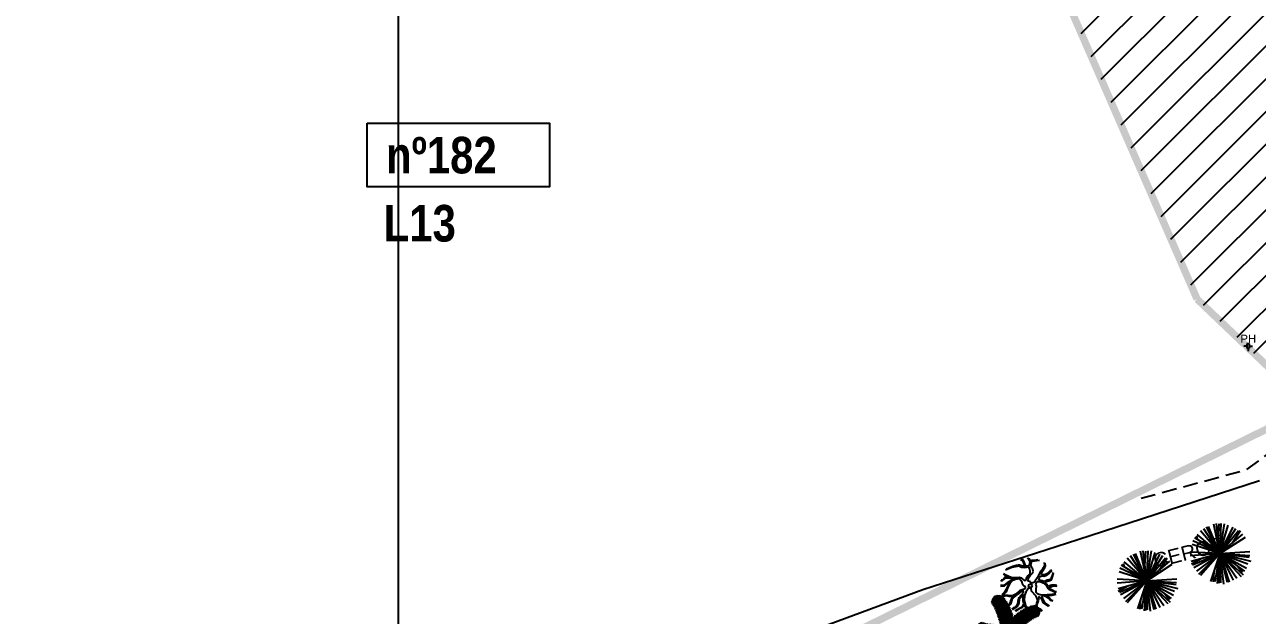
# Model space of a CAD drawing. Extents: x 352140 to 354978, y 6304672 to 6307963.
# Drawn here: x 352374.4 to 352458.7, y 6305729.6 to 6305770 of the extents above; entities that cross this region are included whole.
import ezdxf

# ---------------------------------------------------------------- set-up
doc = ezdxf.new("R2010")
doc.units = 0
for name, pattern in [('DASHDOT', [1, 0.5, -0.25, 0, -0.25]), ('DASHED', [19.05, 12.7, -6.35]), ('HIDDENX2', [0.75, 0.5, -0.25])]:
    doc.linetypes.add(name, pattern=pattern)
doc.layers.get('0').update_dxf_attribs({"linetype": 'CONTINUOUS'})
for name, color, linetype in [('03_S2_Pav ext_Borde vereda', 7, 'CONTINUOUS'), ('1-ACOPIO', 252, 'HIDDENX2'), ('1-CERCO', 252, 'CERCO_LINE'), ('1-coordenadas', 8, 'CONTINUOUS'), ('1-TEXTOS', 7, 'CONTINUOUS'), ('Z-ALAM', 253, 'CONTINUOUS'), ('Z-ARB', 253, 'CONTINUOUS'), ('Z-PH', 253, 'CONTINUOUS'), ('Z-PINO', 253, 'CONTINUOUS')]:
    doc.layers.add(name, color=color, linetype=linetype)
doc.layers.add('0_ASD_LINEA OFICIAL', color=253, linetype='DASHDOT', lineweight=20)
doc.styles.add('A', font='arial.ttf', dxfattribs={"height": 2})
doc.styles.add('NEW TURNER_TITULOS', font='techb___.ttf')
doc.linetypes.add('CERCO_LINE', pattern='A,0.5,-0.2,[" X ",STANDARD,S=0.1,R=0,X=-0.1,Y=-0.05],-0.25', length=0.95)

# ---------------------------------------------------------------- blocks, each defined once
blk = doc.blocks.new('COORDENADAS')
at = {"layer": '1-coordenadas'}
blk.add_line((220, -900.625), (220, -0.625), dxfattribs=at)
blk = doc.blocks.new('ALAM')
at = {"layer": 'Z-ALAM'}
for p, q in [((0, 0), (-0.935, 1.81)), ((0, 0), (-0.799, 1.845)), ((0, 0), (-0.452, 2.009)), ((0, 0), (-0.271, 2.046)), ((-0.134, 1.015), (-0.089, 2.026)), ((0, 0), (0.062, 2.046)), ((0, 0), (0.289, 2.046)), ((0, 0), (0.545, 1.954)), ((0, 0), (0.877, 1.828)), ((0, 0), (1.073, 1.736)), ((0, 0), (-1.734, 1.048)), ((-1.54, 0.931), (-1.599, 1.157)), ((0, 0), (-1.569, 1.266)), ((0, 0), (-1.358, 1.521)), ((0, 0), (-1.131, 1.682)), ((0, 0), (1.254, 1.593)), ((0, 0), (1.556, 1.357)), ((0, 0), (1.723, 1.157)), ((0.856, 0.747), (1.376, 1.593)), ((0, 0), (-2.021, 0.07)), ((0, 0), (-2.021, -0.2)), ((0, 0), (-1.946, -0.582)), ((0, 0), (-1.901, 0.577)), ((-1.901, 0.577), (-1.901, 0.577)), ((0, 0), (-1.855, 0.832)), ((0, 0), (-1.855, -0.834)), ((0, 0), (-1.765, -0.998)), ((0, 0), (-1.569, -1.233)), ((0, 0), (-1.432, -1.468)), ((0, 0), (-1.313, -1.523)), ((0, 0), (-0.603, -1.922)), ((0, 0), (-0.316, -1.941)), ((0, 0), (-0.149, -2.05)), ((0, 0), (-0.044, -2.03)), ((0, 0), (2.055, 0.161)), ((0, 0), (2.039, -0.094)), ((0, 0), (2.01, -0.22)), ((0, 0), (1.919, -0.673)), ((0, 0), (1.843, -0.963)), ((0, 0), (1.692, -1.179)), ((0, 0), (0.274, -2.085)), ((0, 0), (0.076, -1.996)), ((0, 0), (0.937, -1.813)), ((0, 0), (1.195, -1.669)), ((0, 0), (1.481, -1.542)), ((0, 0), (0.666, -1.941)), ((0, 0), (1.618, -1.434)), ((0, 0), (2.13, -0.49)), ((0, 0), (0.53, -1.959)), ((-1.283, -0.383), (-1.932, -0.763)), ((-0.395, -1.26), (-0.436, -1.941)), ((1.244, -0.866), (1.572, -1.253))]:
    blk.add_line(p, q, dxfattribs=at)
blk = doc.blocks.new('ARB')
at = {"layer": 'Z-ARB', "linetype": 'Continuous'}
for p, q in [((-0.702, 1.798), (-0.583, 1.746)), ((-0.515, 1.763), (-0.643, 1.81)), ((-0.583, 1.746), (-0.509, 1.626)), ((-0.451, 1.63), (-0.515, 1.763)), ((-0.239, 1.899), (-0.12, 1.8)), ((-0.104, 1.843), (-0.176, 1.887)), ((-0.12, 1.8), (-0.061, 1.684)), ((-0.028, 1.73), (-0.104, 1.843)), ((-0.015, 1.675), (-0.028, 1.73)), ((0.059, 1.721), (-0.015, 1.675)), ((0.263, 1.735), (0.059, 1.721)), ((0.083, 1.679), (0.258, 1.706)), ((0.258, 1.706), (0.603, 1.763)), ((0.476, 1.792), (0.263, 1.735)), ((-1.286, 1.232), (-1.718, 1.038)), ((-1.435, 1.215), (-1.648, 1.112)), ((-1.218, 1.294), (-1.435, 1.215)), ((-0.807, 1.329), (-1.286, 1.232)), ((-0.994, 1.364), (-1.218, 1.294)), ((-0.859, 1.399), (-0.994, 1.364)), ((-0.77, 1.397), (-0.859, 1.399)), ((-0.613, 1.246), (-0.807, 1.329)), ((-0.594, 1.348), (-0.77, 1.397)), ((-0.408, 1.222), (-0.613, 1.246)), ((-0.46, 1.33), (-0.594, 1.348)), ((-0.509, 1.626), (-0.456, 1.48)), ((-0.365, 1.32), (-0.46, 1.33)), ((-0.456, 1.48), (-0.427, 1.377)), ((-0.383, 1.436), (-0.451, 1.63)), ((-0.427, 1.377), (-0.365, 1.32)), ((-0.133, 1.268), (-0.408, 1.222)), ((-0.315, 1.371), (-0.383, 1.436)), ((-0.198, 1.348), (-0.315, 1.371)), ((-0.104, 1.421), (-0.198, 1.348)), ((-0.048, 1.161), (-0.133, 1.268)), ((-0.052, 1.607), (-0.104, 1.421)), ((-0.061, 1.684), (-0.052, 1.607)), ((-0.02, 0.968), (-0.048, 1.161)), ((-0.03, 0.834), (-0.02, 0.968)), ((-0.024, 0.697), (0.158, 0.888)), ((0.008, 1.414), (0.083, 1.679)), ((0.074, 1.251), (0.008, 1.414)), ((0.14, 1.216), (0.074, 1.251)), ((0.182, 1.012), (0.14, 1.216)), ((0.158, 0.888), (0.182, 1.012)), ((0.693, 1.027), (0.575, 0.786)), ((0.813, 1.148), (0.693, 1.027)), ((0.743, 0.777), (0.782, 0.943)), ((0.782, 0.943), (0.864, 1.078)), ((0.953, 1.37), (0.813, 1.148)), ((0.864, 1.078), (0.938, 1.207)), ((0.925, 1.599), (0.953, 1.37)), ((0.938, 1.207), (0.999, 1.316)), ((1.013, 1.388), (0.981, 1.56)), ((0.999, 1.316), (1.013, 1.388)), ((1.26, 0.95), (1.125, 0.832)), ((1.231, 0.842), (1.374, 0.996)), ((1.337, 1.055), (1.26, 0.95)), ((1.457, 1.093), (1.337, 1.055)), ((1.374, 0.996), (1.478, 1.036)), ((1.554, 0.924), (1.484, 0.726)), ((1.509, 0.646), (1.582, 0.858)), ((-1.799, 0.026), (-2.04, -0.011)), ((-2.01, 0.315), (-1.918, 0.335)), ((-1.962, 0.358), (-1.993, 0.364)), ((-1.815, 0.451), (-1.962, 0.358)), ((-1.918, 0.335), (-1.797, 0.417)), ((-1.85, 0.774), (-1.749, 0.71)), ((-1.845, 0.817), (-1.69, 0.721)), ((-1.735, 0.571), (-1.815, 0.451)), ((-1.593, 0.175), (-1.799, 0.026)), ((-1.797, 0.417), (-1.707, 0.506)), ((-1.76, -0.027), (-1.663, 0.06)), ((-1.749, 0.71), (-1.558, 0.613)), ((-1.558, 0.613), (-1.735, 0.571)), ((-1.707, 0.506), (-1.453, 0.525)), ((-1.69, 0.721), (-1.313, 0.581)), ((-1.663, 0.06), (-1.502, 0.188)), ((-1.486, 0.056), (-1.64, -0.284)), ((-1.423, 0.263), (-1.593, 0.175)), ((-1.406, 0.139), (-1.529, -0.124)), ((-1.502, 0.188), (-1.446, 0.184)), ((-1.446, 0.184), (-1.486, 0.056)), ((-1.453, 0.525), (-1.23, 0.467)), ((-1.287, 0.38), (-1.423, 0.263)), ((-1.244, 0.312), (-1.406, 0.139)), ((-1.313, 0.581), (-1.01, 0.561)), ((-1.01, 0.478), (-1.287, 0.38)), ((-1.024, 0.405), (-1.244, 0.312)), ((-1.23, 0.467), (-1.01, 0.478)), ((-0.747, 0.458), (-1.024, 0.405)), ((-1.01, 0.561), (-0.772, 0.583)), ((-0.772, 0.583), (-0.611, 0.538)), ((-0.553, 0.248), (-0.747, 0.458)), ((-0.611, 0.538), (-0.502, 0.434)), ((-0.534, 0.093), (-0.553, 0.248)), ((-0.49, 0.032), (-0.534, 0.093)), ((-0.502, 0.434), (-0.412, 0.356)), ((-0.431, -0.039), (-0.49, 0.032)), ((-0.412, 0.356), (-0.283, 0.392)), ((-0.283, 0.392), (-0.259, 0.523)), ((-0.259, 0.523), (-0.167, 0.709)), ((-0.167, 0.709), (-0.03, 0.834)), ((-0.154, 0.307), (-0.135, 0.537)), ((-0.154, 0.307), (-0.154, 0.307)), ((-0.001, 0.263), (-0.154, 0.307)), ((-0.135, 0.537), (-0.024, 0.697)), ((0.06, 0.161), (-0.001, 0.263)), ((0.271, 0.249), (0.06, 0.161)), ((0.329, 0.343), (0.271, 0.249)), ((0.486, 0.577), (0.329, 0.343)), ((0.374, 0.116), (0.473, 0.293)), ((0.413, -0.019), (0.374, 0.116)), ((0.473, 0.293), (0.637, 0.307)), ((0.575, 0.786), (0.486, 0.577)), ((0.565, 0.396), (0.614, 0.568)), ((0.714, 0.375), (0.565, 0.396)), ((0.614, 0.568), (0.752, 0.7)), ((0.637, 0.307), (0.87, 0.217)), ((0.961, 0.313), (0.714, 0.375)), ((0.973, 0.756), (0.743, 0.777)), ((0.752, 0.7), (0.909, 0.677)), ((0.87, 0.217), (1.092, 0.069)), ((0.909, 0.677), (1.054, 0.717)), ((1.148, 0.406), (0.961, 0.313)), ((1.125, 0.832), (0.973, 0.756)), ((1.007, 0.214), (1.104, 0.301)), ((1.112, 0.134), (1.007, 0.214)), ((1.054, 0.717), (1.231, 0.842)), ((1.092, 0.069), (1.217, -0.165)), ((1.104, 0.301), (1.261, 0.361)), ((1.196, 0.02), (1.112, 0.134)), ((1.281, 0.425), (1.148, 0.406)), ((1.242, -0.034), (1.196, 0.02)), ((1.335, 0.031), (1.242, -0.034)), ((1.261, 0.361), (1.445, 0.439)), ((1.39, 0.487), (1.281, 0.425)), ((1.447, 0.07), (1.335, 0.031)), ((1.419, 0.557), (1.39, 0.487)), ((1.394, -0.041), (1.559, 0.018)), ((1.484, 0.726), (1.419, 0.557)), ((1.445, 0.439), (1.509, 0.646)), ((1.578, 0.075), (1.447, 0.07)), ((1.559, 0.018), (1.705, 0.021)), ((1.714, 0.072), (1.578, 0.075)), ((1.705, 0.021), (1.806, 0.001)), ((1.814, 0.045), (1.714, 0.072)), ((-2.033, -0.058), (-1.818, -0.031)), ((-1.754, -0.458), (-1.937, -0.656)), ((-1.782, -0.565), (-1.916, -0.718)), ((-1.898, -0.762), (-1.771, -0.673)), ((-1.724, -0.727), (-1.874, -0.789)), ((-1.818, -0.031), (-1.76, -0.027)), ((-1.653, -0.439), (-1.782, -0.565)), ((-1.771, -0.673), (-1.495, -0.665)), ((-1.64, -0.284), (-1.754, -0.458)), ((-1.635, -0.722), (-1.724, -0.727)), ((-1.529, -0.124), (-1.653, -0.439)), ((-1.441, -0.766), (-1.635, -0.722)), ((-1.495, -0.665), (-1.216, -0.688)), ((-1.297, -0.771), (-1.441, -0.766)), ((-1.136, -0.734), (-1.297, -0.771)), ((-1.29, -0.991), (-1.206, -0.803)), ((-1.118, -0.805), (-1.25, -0.991)), ((-1.216, -0.688), (-0.93, -0.54)), ((-1.206, -0.803), (-1.136, -0.734)), ((-0.982, -0.688), (-1.118, -0.805)), ((-0.768, -0.54), (-0.982, -0.688)), ((-0.93, -0.54), (-0.694, -0.321)), ((-0.82, -1.065), (-0.757, -0.821)), ((-0.613, -0.404), (-0.768, -0.54)), ((-0.757, -0.821), (-0.626, -0.643)), ((-0.619, -0.772), (-0.743, -0.959)), ((-0.694, -0.321), (-0.346, -0.191)), ((-0.626, -0.643), (-0.5, -0.531)), ((-0.42, -0.622), (-0.619, -0.772)), ((-0.445, -0.368), (-0.613, -0.404)), ((-0.5, -0.531), (-0.474, -0.438)), ((-0.474, -0.438), (-0.445, -0.368)), ((-0.467, -0.824), (-0.42, -0.622)), ((-0.462, -1.051), (-0.467, -0.824)), ((-0.304, -0.094), (-0.431, -0.039)), ((-0.391, -0.68), (-0.415, -1.015)), ((-0.297, -0.442), (-0.391, -0.68)), ((-0.346, -0.191), (-0.304, -0.094)), ((-0.117, -0.175), (-0.297, -0.442)), ((0.055, -0.162), (-0.117, -0.175)), ((0.089, -0.365), (0.055, -0.162)), ((0.422, -0.692), (0.089, -0.365)), ((0.396, -0.235), (0.413, -0.019)), ((0.404, -0.447), (0.396, -0.235)), ((0.49, -0.547), (0.404, -0.447)), ((0.523, -0.967), (0.422, -0.692)), ((0.595, -0.589), (0.49, -0.547)), ((0.592, -0.732), (0.568, -0.901)), ((0.796, -0.891), (0.592, -0.732)), ((0.822, -0.625), (0.595, -0.589)), ((0.917, -0.681), (0.77, -0.69)), ((0.77, -0.69), (0.835, -0.854)), ((1.165, -0.608), (0.822, -0.625)), ((1.126, -0.728), (0.917, -0.681)), ((1.483, -0.631), (1.034, -0.658)), ((1.034, -0.658), (1.244, -0.743)), ((1.271, -0.854), (1.126, -0.728)), ((1.335, -0.602), (1.165, -0.608)), ((1.217, -0.165), (1.28, -0.215)), ((1.244, -0.743), (1.461, -0.958)), ((1.28, -0.132), (1.394, -0.041)), ((1.364, -0.201), (1.28, -0.132)), ((1.28, -0.215), (1.65, -0.391)), ((1.485, -0.578), (1.335, -0.602)), ((1.554, -0.305), (1.364, -0.201)), ((1.747, -0.56), (1.483, -0.631)), ((1.761, -0.511), (1.485, -0.578)), ((1.664, -0.363), (1.554, -0.305)), ((1.65, -0.391), (1.778, -0.438)), ((1.787, -0.395), (1.664, -0.363)), ((-1.472, -1.393), (-1.355, -1.205)), ((-1.335, -1.269), (-1.453, -1.419)), ((-1.355, -1.205), (-1.29, -0.991)), ((-1.25, -0.991), (-1.335, -1.269)), ((-1.214, -1.608), (-1.082, -1.505)), ((-0.895, -1.458), (-1.187, -1.636)), ((-1.082, -1.505), (-0.947, -1.433)), ((-1.011, -1.73), (-0.881, -1.642)), ((-0.734, -1.587), (-0.991, -1.749)), ((-0.947, -1.433), (-0.845, -1.241)), ((-0.776, -1.217), (-0.895, -1.458)), ((-0.881, -1.642), (-0.707, -1.532)), ((-0.845, -1.241), (-0.82, -1.065)), ((-0.743, -0.959), (-0.776, -1.217)), ((-0.552, -1.523), (-0.734, -1.587)), ((-0.707, -1.532), (-0.584, -1.48)), ((-0.584, -1.48), (-0.493, -1.384)), ((-0.413, -1.384), (-0.552, -1.523)), ((-0.493, -1.384), (-0.434, -1.244)), ((-0.434, -1.244), (-0.462, -1.051)), ((-0.415, -1.015), (-0.316, -1.342)), ((-0.38, -1.3), (-0.413, -1.384)), ((-0.307, -1.465), (-0.38, -1.3)), ((-0.316, -1.342), (-0.056, -1.588)), ((-0.185, -1.548), (-0.307, -1.465)), ((-0.104, -1.631), (-0.185, -1.548)), ((-0.097, -1.678), (-0.104, -1.631)), ((-0.096, -1.844), (-0.097, -1.678)), ((-0.059, -1.648), (-0.068, -1.782)), ((0.235, -1.802), (-0.059, -1.648)), ((-0.056, -1.588), (0.224, -1.732)), ((0.396, -1.463), (0.466, -1.183)), ((0.397, -1.667), (0.396, -1.463)), ((0.49, -1.868), (0.397, -1.667)), ((0.474, -1.267), (0.453, -1.459)), ((0.453, -1.459), (0.629, -1.553)), ((0.475, -1.516), (0.453, -1.587)), ((0.453, -1.587), (0.473, -1.651)), ((0.466, -1.183), (0.523, -0.967)), ((0.473, -1.651), (0.516, -1.848)), ((0.544, -1.024), (0.474, -1.267)), ((0.56, -1.577), (0.475, -1.516)), ((0.568, -0.901), (0.544, -1.024)), ((0.712, -1.629), (0.56, -1.577)), ((0.629, -1.553), (0.741, -1.604)), ((0.779, -1.74), (0.712, -1.629)), ((0.741, -1.604), (0.807, -1.722)), ((0.92, -1.171), (0.796, -0.891)), ((0.835, -0.854), (0.98, -1.153)), ((1.016, -1.22), (0.92, -1.171)), ((0.98, -1.153), (1.315, -1.345)), ((1.27, -1.366), (1.016, -1.22)), ((1.398, -0.991), (1.271, -0.854)), ((1.545, -1.027), (1.398, -0.991)), ((1.461, -0.958), (1.561, -0.985)), ((-0.037, -1.953), (-0.096, -1.844)), ((-0.068, -1.782), (0.019, -1.957)), ((0.224, -1.732), (0.433, -1.885)), ((0.354, -1.892), (0.235, -1.802))]:
    blk.add_line(p, q, dxfattribs=at)
at = {"layer": 'Z-ARB'}
blk.add_circle((0, 0), 0.122, dxfattribs=at)
blk = doc.blocks.new('PINO')
for p, q in [((-0.744, 1.775), (-1.27, 1.933)), ((-0.656, 1.627), (-1.253, 1.84)), ((-0.8, 1.866), (-1.232, 2.026)), ((-0.609, 1.543), (-1.204, 1.762)), ((-0.866, 1.965), (-1.202, 2.122)), ((-0.957, 2.096), (-1.131, 2.236)), ((-0.968, 2.105), (-0.998, 2.346)), ((-0.904, 2.021), (-0.856, 2.396)), ((-0.837, 1.922), (-0.751, 2.403)), ((-0.787, 1.844), (-0.636, 2.383)), ((-0.724, 1.743), (-0.568, 2.356)), ((-0.67, 1.651), (-0.46, 2.291)), ((-0.604, 1.533), (-0.377, 2.187)), ((-0.547, 1.425), (-0.298, 2.08)), ((-0.518, 1.369), (-0.216, 1.961)), ((-0.453, 1.234), (-0.158, 1.87)), ((-0.402, 1.12), (-0.11, 1.791)), ((1.336, 1.075), (1.471, 1.689)), ((1.443, 1.135), (1.584, 1.731)), ((1.528, 1.18), (1.699, 1.73)), ((1.625, 1.229), (1.765, 1.718)), ((-0.541, 1.414), (-1.156, 1.682)), ((-0.491, 1.314), (-1.101, 1.587)), ((-0.434, 1.191), (-1.034, 1.46)), ((-0.384, 1.079), (-0.969, 1.325)), ((-0.344, 0.981), (-0.925, 1.228)), ((-0.288, 0.836), (-0.893, 1.151)), ((-0.249, 0.725), (-0.853, 1.05)), ((-0.22, 0.637), (-0.819, 0.956)), ((-0.188, 0.533), (-0.792, 0.877)), ((-0.355, 1.007), (-0.05, 1.685)), ((-0.297, 0.859), (-0.002, 1.595)), ((-0.249, 0.725), (0.06, 1.469)), ((-0.205, 0.59), (0.11, 1.357)), ((-0.172, 0.481), (0.174, 1.198)), ((-0.142, 0.372), (0.217, 1.079)), ((-0.119, 0.28), (0.267, 0.923)), ((0.277, 0.247), (0.276, 0.927)), ((0.364, 0.334), (0.371, 1.016)), ((0.426, 0.395), (0.484, 1.113)), ((0.501, 0.465), (0.574, 1.185)), ((0.578, 0.533), (0.699, 1.278)), ((0.677, 0.617), (0.791, 1.34)), ((0.777, 0.698), (0.898, 1.409)), ((0.893, 0.786), (0.978, 1.456)), ((0.983, 0.851), (1.075, 1.509)), ((1.041, 0.891), (1.634, 0.814)), ((1.077, 0.915), (1.15, 1.548)), ((1.144, 0.958), (1.747, 0.88)), ((1.192, 0.989), (1.238, 1.591)), ((1.23, 1.012), (1.834, 0.928)), ((1.24, 1.019), (1.359, 1.644)), ((1.344, 1.08), (1.91, 0.967)), ((1.42, 1.123), (1.985, 1.004)), ((1.559, 1.196), (2.042, 1.068)), ((1.646, 1.239), (2.057, 1.158)), ((1.701, 1.265), (1.863, 1.679)), ((1.744, 1.285), (2.079, 1.247)), ((1.8, 1.31), (1.941, 1.624)), ((1.877, 1.343), (2.079, 1.369)), ((1.89, 1.345), (2.027, 1.517)), ((-1.97, 0.172), (-2.253, 0.048)), ((-2.051, 0.203), (-2.246, 0.171)), ((-1.876, 0.143), (-2.234, -0.036)), ((-1.804, 0.121), (-2.192, -0.122)), ((-2.041, 0.197), (-2.191, 0.301)), ((-1.71, 0.095), (-2.155, -0.169)), ((-1.917, 0.155), (-2.118, 0.383)), ((-1.625, 0.074), (-2.079, -0.239)), ((-1.824, 0.127), (-2.049, 0.429)), ((-1.74, 0.103), (-1.985, 0.48)), ((-1.518, 0.049), (-1.978, -0.28)), ((-1.603, 0.068), (-1.908, 0.488)), ((-1.42, 0.029), (-1.876, -0.317)), ((-1.527, 0.051), (-1.836, 0.467)), ((-1.369, 0.02), (-1.764, -0.354)), ((-1.409, 0.027), (-1.762, 0.448)), ((-1.248, 0), (-1.679, -0.379)), ((-1.319, 0.011), (-1.675, 0.427)), ((-1.21, -0.005), (-1.559, 0.404)), ((-1.11, -0.018), (-1.438, 0.384)), ((-1.024, -0.027), (-1.352, 0.372)), ((-0.897, -0.037), (-1.285, 0.364)), ((-0.801, -0.043), (-1.196, 0.357)), ((-0.726, -0.045), (-1.114, 0.351)), ((-0.637, -0.047), (-1.046, 0.348)), ((-0.554, -0.046), (-0.927, 0.347)), ((-0.462, -0.044), (-0.837, 0.348)), ((-0.16, 0.436), (-0.749, 0.738)), ((-0.379, -0.04), (-0.721, 0.353)), ((-0.13, 0.327), (-0.72, 0.632)), ((-0.106, 0.229), (-0.686, 0.494)), ((-0.084, 0.131), (-0.66, 0.372)), ((-0.059, 0.009), (-0.64, 0.262)), ((-0.297, -0.035), (-0.619, 0.361)), ((-0.035, -0.126), (-0.614, 0.086)), ((-0.195, -0.026), (-0.528, 0.371)), ((-0.009, 0.132), (-0.433, -0.31)), ((0.011, 0.021), (-0.403, -0.51)), ((-0.084, -0.014), (-0.384, 0.392)), ((-0.088, 0.148), (0.305, 0.785)), ((-0.066, 0.044), (0.344, 0.617)), ((-0.048, -0.055), (0.371, 0.471)), ((0.082, 0.031), (-0.042, 0.573)), ((-0.029, -0.167), (0.4, 0.27)), ((-0.002, 0.091), (0.579, -0.115)), ((0.15, 0.108), (0.075, 0.715)), ((0.107, 0.059), (0.656, -0.051)), ((0.121, -0.019), (0.594, 0.283)), ((0.211, 0.176), (0.166, 0.815)), ((0.189, 0.152), (0.759, 0.072)), ((0.232, -0.076), (0.735, 0.205)), ((0.267, 0.236), (0.828, 0.149)), ((0.33, 0.301), (0.905, 0.231)), ((0.334, -0.125), (0.826, 0.159)), ((0.396, 0.365), (0.997, 0.322)), ((0.417, -0.163), (0.928, 0.111)), ((0.47, 0.436), (1.07, 0.39)), ((0.501, -0.2), (1.046, 0.059)), ((0.538, 0.498), (1.17, 0.477)), ((0.597, -0.239), (1.139, 0.022)), ((0.612, 0.563), (1.228, 0.526)), ((0.677, 0.617), (1.3, 0.582)), ((0.76, 0.685), (1.379, 0.642)), ((0.872, 0.77), (1.44, 0.686)), ((0.95, 0.827), (1.519, 0.74)), ((-1.147, -0.014), (-1.606, -0.398)), ((-1.047, -0.025), (-1.509, -0.421)), ((-0.917, -0.036), (-1.427, -0.437)), ((-0.801, -0.043), (-1.314, -0.457)), ((-0.685, -0.046), (-1.215, -0.47)), ((-0.592, -0.047), (-1.075, -0.484)), ((-0.5, -0.045), (-0.972, -0.49)), ((-0.422, -0.042), (-0.838, -0.493)), ((-0.332, -0.835), (-0.812, -1.052)), ((-0.297, -0.751), (-0.777, -0.976)), ((-0.271, -0.684), (-0.747, -0.905)), ((-0.241, -0.605), (-0.722, -0.845)), ((-0.311, -0.036), (-0.72, -0.491)), ((-0.216, -0.532), (-0.683, -0.74)), ((-0.188, -0.449), (-0.656, -0.659)), ((-0.166, -0.374), (-0.624, -0.554)), ((-0.144, -0.3), (-0.599, -0.461)), ((-0.224, -0.029), (-0.579, -0.483)), ((-0.12, -0.206), (-0.579, -0.377)), ((-0.096, -0.103), (-0.551, -0.242)), ((-0.142, -0.021), (-0.459, -0.471)), ((0.03, -0.078), (-0.374, -0.656)), ((0.053, -0.182), (-0.333, -0.823)), ((-0.297, -0.751), (-0.09, -1.338)), ((-0.05, -0.01), (-0.294, -0.447)), ((0.085, -0.314), (-0.293, -0.961)), ((-0.257, -0.648), (-0.047, -1.254)), ((0.11, -0.406), (-0.242, -1.117)), ((-0.227, -0.566), (0.009, -1.134)), ((-0.199, -0.483), (0.048, -1.044)), ((0.141, -0.515), (-0.198, -1.235)), ((-0.177, -0.413), (0.093, -0.925)), ((-0.148, -0.312), (0.128, -0.821)), ((0.175, -0.623), (-0.132, -1.394)), ((-0.127, -0.233), (0.165, -0.692)), ((-0.108, -0.157), (0.193, -0.581)), ((-0.089, -0.072), (0.223, -0.427)), ((0.22, -0.758), (-0.081, -1.505)), ((0.023, -0.043), (0.606, -0.29)), ((0.049, -0.166), (0.628, -0.401)), ((0.072, -0.263), (0.655, -0.522)), ((0.088, -0.001), (0.168, -0.552)), ((0.097, -0.361), (0.69, -0.66)), ((0.128, -0.47), (0.72, -0.766)), ((0.157, -0.567), (0.765, -0.904)), ((0.179, -0.049), (0.329, -0.642)), ((0.19, -0.67), (0.793, -0.983)), ((0.22, -0.758), (0.828, -1.077)), ((0.261, -0.09), (0.45, -0.702)), ((0.348, -0.132), (0.593, -0.766)), ((0.461, -0.182), (0.714, -0.815)), ((0.541, -0.216), (0.854, -0.865)), ((0.636, -0.254), (0.964, -0.899)), ((0.682, -0.272), (1.264, -0.023)), ((0.732, -0.29), (1.115, -0.94)), ((0.775, -0.305), (1.336, -0.048)), ((0.855, -0.333), (1.423, -0.074)), ((0.855, -0.333), (1.223, -0.965)), ((0.957, -0.365), (1.518, -0.101)), ((0.978, -0.372), (1.348, -0.99)), ((1.092, -0.405), (1.591, -0.12)), ((1.117, -0.412), (1.44, -1.005)), ((1.185, -0.429), (1.685, -0.142)), ((1.225, -0.439), (1.549, -1.02)), ((1.293, -0.455), (1.819, -0.169)), ((1.335, -0.465), (1.633, -1.029)), ((1.414, -0.481), (1.947, -0.19)), ((1.469, -0.492), (1.731, -1.037)), ((1.514, -0.501), (2.047, -0.203)), ((1.525, -0.503), (1.862, -1.043)), ((1.635, -0.521), (1.983, -1.045)), ((1.645, -0.522), (2.131, -0.213)), ((1.731, -0.535), (2.214, -0.22)), ((1.756, -0.538), (2.104, -1.042)), ((1.852, -0.549), (2.21, -0.999)), ((1.887, -0.553), (2.291, -0.258)), ((1.961, -0.559), (2.267, -0.965)), ((1.984, -0.561), (2.337, -0.337)), ((2.044, -0.566), (2.345, -0.893)), ((2.092, -0.569), (2.39, -0.412)), ((2.153, -0.572), (2.398, -0.813)), ((2.237, -0.575), (2.434, -0.526)), ((2.249, -0.572), (2.44, -0.682)), ((-0.723, -1.54), (-1.136, -1.639)), ((-0.649, -1.429), (-1.119, -1.568)), ((-0.771, -1.607), (-1.111, -1.712)), ((-0.826, -1.681), (-1.092, -1.788)), ((-0.61, -1.366), (-1.078, -1.51)), ((-0.551, -1.27), (-1.037, -1.451)), ((-0.509, -1.194), (-0.991, -1.379)), ((-0.459, -1.102), (-0.934, -1.284)), ((-0.416, -1.018), (-0.878, -1.183)), ((-0.381, -0.944), (-0.84, -1.11)), ((-0.802, -1.649), (-0.756, -2.024)), ((-0.76, -1.591), (-0.666, -2.013)), ((-0.707, -1.515), (-0.613, -1.995)), ((-0.661, -1.447), (-0.526, -1.95)), ((-0.605, -1.359), (-0.458, -1.873)), ((-0.557, -1.278), (-0.392, -1.794)), ((-0.532, -1.236), (-0.324, -1.705)), ((-0.476, -1.135), (-0.275, -1.638)), ((-0.432, -1.049), (-0.235, -1.579)), ((-0.391, -0.964), (-0.184, -1.5)), ((-0.339, -0.852), (-0.143, -1.432)), ((0.269, -0.891), (-0.018, -1.63)), ((0.329, -1.039), (0.031, -1.72)), ((0.378, -1.151), (0.092, -1.825)), ((0.43, -1.264), (0.141, -1.903)), ((0.497, -1.399), (0.2, -1.994)), ((0.261, -0.868), (0.869, -1.177)), ((0.525, -1.455), (0.283, -2.112)), ((0.318, -1.012), (0.902, -1.254)), ((0.359, -1.11), (0.946, -1.35)), ((0.584, -1.562), (0.364, -2.218)), ((0.41, -1.221), (1.013, -1.484)), ((0.651, -1.679), (0.447, -2.321)), ((0.469, -1.344), (1.082, -1.61)), ((0.519, -1.443), (1.137, -1.705)), ((0.589, -1.572), (1.186, -1.785)), ((0.636, -1.655), (1.236, -1.862)), ((-0.902, -1.778), (-1.042, -1.879)), ((-0.911, -1.785), (-0.944, -1.969)), ((-0.858, -1.722), (-0.837, -2.014)), ((0.706, -1.77), (0.556, -2.385)), ((0.77, -1.871), (0.625, -2.411)), ((0.726, -1.803), (1.254, -1.955)), ((0.821, -1.948), (0.74, -2.43)), ((0.784, -1.892), (1.217, -2.048)), ((0.889, -2.046), (0.845, -2.422)), ((0.85, -1.991), (1.188, -2.145)), ((0.943, -2.121), (1.119, -2.26)), ((0.954, -2.13), (0.986, -2.37))]:
    blk.add_line(p, q)
for centre, radius, start, end in [((-5.223, -0.976), 5.257, 8.54395, 38.29064), ((3.723, -3.065), 4.779, 110.1895, 139.93619), ((-0.615, 4.254), 4.301, 248.09958, 277.84628), ((5.176, 0.996), 5.257, 189.1509, 218.8976), ((2.361, 4.203), 4.779, 241.29204, 271.03874), ((-4.062, 0.774), 4.062, 318.53906, 348.28576)]:
    blk.add_arc(centre, radius, start, end)
blk = doc.blocks.new('PH')
at = {"layer": 'Z-PH'}
for p, q in [((-0.098, 0.148), (-0.295, 0.148)), ((-0.098, 0.295), (-0.098, 0)), ((0.098, 0.295), (-0.098, 0.295)), ((-0.098, 0), (-0.01, 0)), ((0.01, 0), (0.098, 0)), ((0.098, 0), (0.098, 0.295)), ((0.098, 0.148), (0.295, 0.148)), ((0, -0.01), (0, -0.197))]:
    blk.add_line(p, q, dxfattribs=at)
blk.add_circle((0, 0), 0.00984, dxfattribs=at)
at = {"layer": 'Z-PH', "style": 'A'}
blk.add_text('PH', height=0.55, dxfattribs=at).set_placement((-0.527, 0.377))
blk = doc.blocks.new('A$C27410629')
at = {"true_color": 0x136734, "transparency": 33554559}
h = blk.add_hatch(dxfattribs=at)
h.set_pattern_fill('ANSI31', color=116, scale=0.5)
h.set_pattern_definition([(45, (-8759.5625, -519.1036), (-1.12253202, 1.12253202), [])])
h.paths.add_polyline_path([(137.507, 1252.464, 0.117627), (109.815, 1254.194, 0.066925), (94.445, 1249.334, 0.315349), (64.302, 1196.27, 0.022683), (65.729, 1185.31), (112.36, 1218.953), (153.478, 1161.962), (172.105, 1139.481), (187.958, 1141.808), (193.565, 1120.466), (224.198, 1050.129), (250.62, 989.479), (268.153, 972.735, 0.000007), (291.49, 983.299), (238.195, 1105.634), (205.293, 1181.112), (177.053, 1197.652)])
blk.add_lwpolyline([(193.895, 1001.512), (206.353, 1001.512), (206.353, 997.151), (193.895, 997.151)], close=True)
at = {"layer": '0_ASD_LINEA OFICIAL', "ltscale": 8, "const_width": 0.5}
blk.add_lwpolyline([(250.62, 989.479), (268.153, 972.735, 0.000007), (291.49, 983.299), (291.49, 983.299), (238.195, 1105.634), (205.293, 1181.112), (177.053, 1197.652), (137.615, 1252.315)], format="xyb", dxfattribs=at)
for points in [[(65.729, 1185.31), (112.36, 1218.953), (153.478, 1161.962), (172.105, 1139.481), (187.958, 1141.808), (193.565, 1120.466), (224.198, 1050.129), (250.62, 989.479)], [(250.62, 989.479), (224.196, 1050.134), (160.988, 1025.36), (167.591, 1003.92), (108.727, 988.666)], [(111.349, 941.81), (111.349, 941.81), (187.318, 947.004), (258.378, 982.07), (250.62, 989.479)], [(111.349, 941.81), (187.318, 947.004), (258.378, 982.07), (268.153, 972.735)]]:
    blk.add_lwpolyline(points, dxfattribs=at)
at = {"char_height": 2.5, "attachment_point": 1, "style": 'NEW TURNER_TITULOS'}
for s, heights, insert in [('nº182', [-2.548], (195.174, 1000.581)), ('L13', [-2.533], (195.015, 995.922))]:
    blk.add_mtext_dynamic_manual_height_columns(s, width=20.98523, gutter_width=12.5, heights=heights, dxfattribs=dict(at, insert=insert))

msp = doc.modelspace()

# ---------------------------------------------------------------- linework, layer by layer
at = {"layer": '1-ACOPIO', "ltscale": 2, "flags": 128}
msp.add_lwpolyline([(352450.751, 6305737.575), (352457.975, 6305739.524), (352466.583, 6305745.938), (352475.916, 6305748.357), (352482.482, 6305751.029), (352493.443, 6305754.061), (352504.449, 6305758.21), (352518.802, 6305761.933), (352528.241, 6305765.237), (352538.24, 6305767.313), (352547.496, 6305771.467), (352557.026, 6305771.731), (352565.171, 6305774.52), (352575.3, 6305776.573), (352575.671, 6305780.638), (352576.652, 6305789.475), (352577.88, 6305797.391), (352578.714, 6305806.375), (352575.487, 6305808.178), (352564.134, 6305804.882), (352554.108, 6305802.536), (352542.576, 6305798.093), (352531.509, 6305794.931), (352522.924, 6305790.812), (352510.912, 6305785.835), (352501.748, 6305784.339), (352491.437, 6305782.799), (352482.025, 6305780.215), (352472.323, 6305776.973), (352464.136, 6305774.411), (352457.401, 6305772.041), (352450.072, 6305782.659), (352447.321, 6305788.646), (352448.914, 6305796.064), (352448.942, 6305806.548), (352444.507, 6305814.271), (352438.054, 6305819.282)], dxfattribs=at)
at = {"layer": '1-CERCO', "ltscale": 6, "flags": 128}
for points in [[(352446.439, 6305734.754), (352458.845, 6305738.79)], [(352435.837, 6305731.332), (352446.439, 6305734.754)], [(352421.624, 6305726.067), (352435.837, 6305731.332)]]:
    msp.add_lwpolyline(points, dxfattribs=at)

# ---------------------------------------------------------------- block references
at = {"color": 252, "linetype": 'DASHED'}
msp.add_blockref('COORDENADAS', (352180, 6306200.625), dxfattribs=at)
at = {"layer": '03_S2_Pav ext_Borde vereda', "linetype": 'Continuous'}
msp.add_blockref('A$C27410629', (352203.962, 6304761.714), dxfattribs=at)
at = {"layer": 'Z-ALAM', "rotation": 359.090101839884}
for p in [(352456.139, 6305733.786), (352451.134, 6305731.922)]:
    msp.add_blockref('ALAM', p, dxfattribs=at)
at = {"layer": 'Z-ARB', "rotation": 359.090101839884}
msp.add_blockref('ARB', (352443.18, 6305731.578), dxfattribs=at)
at = {"layer": 'Z-PH'}
msp.add_blockref('PH', (352458.075, 6305747.83), dxfattribs=at)
at = {"layer": 'Z-PINO', "rotation": 359.090101839884}
msp.add_blockref('PINO', (352441.751, 6305728.554), dxfattribs=at)

# ---------------------------------------------------------------- texts
at = {"layer": '1-TEXTOS', "style": 'A'}
msp.add_text('CERCO', height=1, rotation=14.18175, dxfattribs=at).set_placement((352451.731, 6305732.779))

doc.saveas('drawing.dxf')
